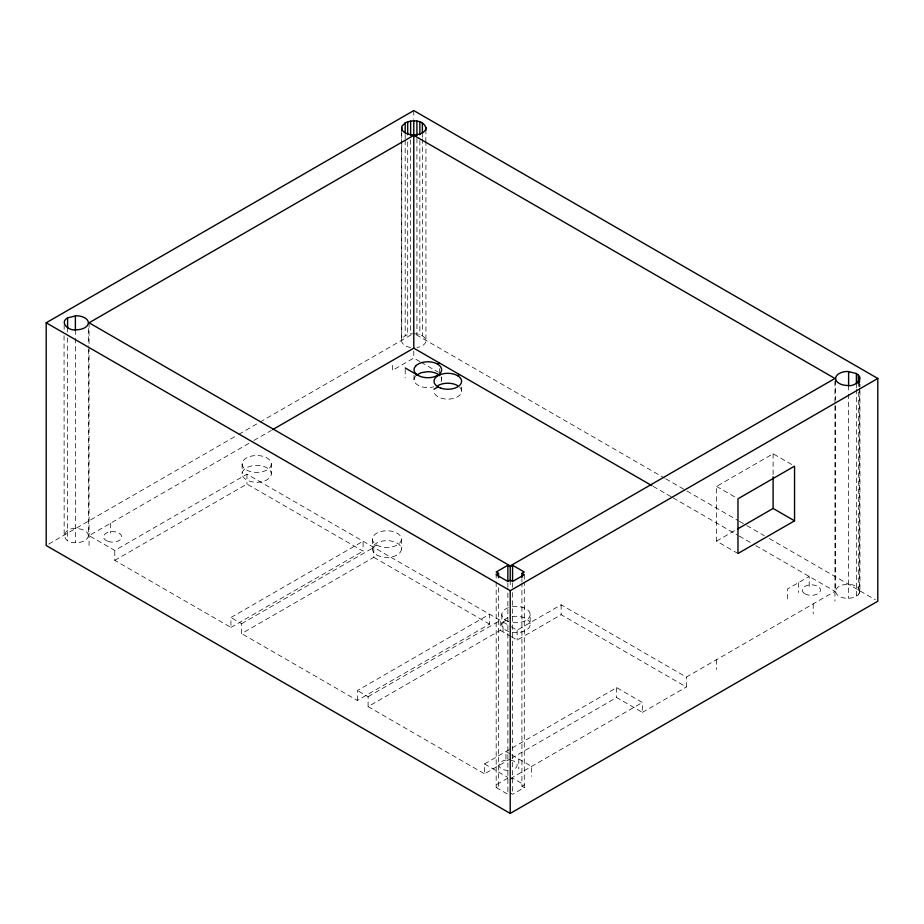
<?xml version="1.0" encoding="UTF-8"?>
<svg xmlns="http://www.w3.org/2000/svg" width="924" height="924" viewBox="0 0 924 924"><rect width="100%" height="100%" fill="white"/><g stroke="black" fill="none" stroke-linecap="round" stroke-linejoin="round"><path stroke-width="0.69" stroke-dasharray="4.62 3.46" d="M410.626 347.505A12.151 7.011 0 0 1 401.628 340.737C402.344 335.689 408.35 334.003 412.728 333.795M835.643 405.798L835.643 591.314A12.151 7.011 0 0 0 847.793 598.325C852.448 598.209 859.112 596.765 859.944 591.314L859.944 388.542M415.869 375.664L414.495 377.593A13.791 7.97 0 0 0 418.953 385.747A13.791 7.97 0 0 0 433.645 386.867M48.695 544.086L237.491 435.089M238.738 434.361L258.743 422.811M259.99 422.095L412.52 334.026M248.926 443.335L89.062 535.631L114.784 550.473L246.951 474.174L510.106 626.102M253.915 440.448L271.379 430.376M419.9 361.596L413.779 358.062L392.342 370.432L392.342 363.363M114.784 560.371L246.951 484.072L363.086 551.131L363.086 541.233L230.919 617.532L230.919 627.431L114.784 560.371L114.784 550.473M230.919 627.431L363.086 551.131M373.181 547.054L376.692 545.021M241.638 623.712L373.804 547.412L373.804 557.311L241.638 633.621L241.638 623.712L230.919 617.532M357.38 700.438L357.38 690.54L489.535 614.241L489.535 624.139L357.38 700.438L241.638 633.621M737.976 553.488L716.55 541.118L716.55 486.417L773.111 453.765L794.548 466.135M368.099 696.719L500.254 620.42L500.254 630.318L368.099 706.629L368.099 696.719L357.38 690.54M505.971 620.339L503.049 622.037L503.049 631.935M511.284 626.784L517.163 630.18L561.134 604.793L686.359 677.096L834.938 591.314L755.497 545.449M511.284 636.682L517.163 640.078L561.134 614.691L686.359 686.994L686.359 677.096M716.55 541.118L736.22 529.752M510.914 758.581L484.499 773.827L484.499 763.929L510.914 748.683M512.162 747.966L616.666 687.629L642.388 702.483L642.388 712.381L616.666 697.528L512.162 757.865M507.865 778.1L496.176 784.846L498.533 786.209L498.533 586.313M510.221 778.782L642.388 702.483M496.176 581.912L496.176 787.56L498.533 786.209M510.221 779.452L512.577 778.1L524.278 784.846L521.921 786.209L521.921 583.437M642.388 712.381L686.359 686.994M510.221 792.954L512.577 794.317L524.278 787.56L524.278 582.074M413.779 333.714C418.422 333.841 425.086 335.285 425.929 340.737A12.151 7.011 0 0 1 416.92 347.505M88.358 535.631A12.151 7.011 0 0 0 76.207 528.609C60.949 527.223 60.949 544.028 76.207 542.642A12.151 7.011 0 0 0 88.358 535.631L88.358 345.795M716.55 486.417L736.786 498.105M416.274 334.754L664.495 478.066M665.742 478.782L685.7 490.309M686.948 491.025L738.091 520.558M739.339 521.275L745.576 524.878M746.823 525.594L764.287 535.677M769.276 538.553L875.305 599.768M653.072 486.313L671.817 497.135M673.065 497.851L738.01 535.354M739.269 536.082L754.25 544.733M421.125 362.3L438.276 372.199M373.804 557.311L489.535 624.139M500.254 630.318L510.106 636.012M510.614 754.261L505.936 751.559L505.936 761.457M511.781 754.931L531.658 766.412L531.658 776.31M484.499 763.929L507.773 777.373M521.921 786.209L524.278 787.56M368.099 706.629L484.499 773.827M496.176 787.56L507.865 794.317L507.865 588.265M859.944 591.314C859.112 585.862 852.448 584.418 847.793 584.291A12.151 7.011 0 0 0 835.643 591.314M859.944 384.222L859.944 387.098M859.528 381.728L859.528 387.479M859.528 388.161L859.528 593.127M858.315 381.982L858.315 386.29M858.315 392.042L858.315 594.825M856.386 383.437L856.386 387.745M856.386 389.189L856.386 596.269M848.613 385.423L848.613 393.093M848.613 394.051L848.613 598.267M835.643 379.914L835.643 400.046M834.938 381.346L834.938 404.354M834.938 405.798L834.938 601.212M813.212 603.857L813.212 613.755M809.216 586.359L809.216 576.461L787.491 589.004L787.491 598.902M798.498 582.651L798.498 592.55M773.111 453.765L773.111 475.352M716.55 659.667L716.55 669.565M616.666 687.629L616.666 697.528M561.134 604.793L561.134 614.691M512.323 606.652A14.172 8.177 0 0 1 530.168 614.552L530.168 624.451A14.172 8.177 0 0 1 512.323 632.363M524.278 574.728L524.278 580.642M521.921 579.117L521.921 581.993M518.803 758.985L518.803 768.884M517.163 630.18L517.163 640.078M512.577 582.917L512.577 587.225M512.577 592.584L512.577 794.317M510.221 580.122L510.221 588.184M507.865 582.917L507.865 587.225M501.824 614.552L501.824 624.451M496.176 573.446L496.176 580.48M461.584 386.937L461.584 391.175M441.614 376.819L441.614 379.649M439.501 368.664L439.501 372.903M425.929 129.337L425.814 140.367M425.929 140.841L425.929 340.737M422.372 134.442L422.372 137.318M422.372 138.75L422.372 335.77M419.854 140.517L419.854 334.661M416.92 138.381L416.92 333.957M414.021 375.41L414.021 379.649M413.779 110.568L413.779 119.196M413.779 350.981L413.779 358.062M410.626 139.813L410.626 333.957M407.703 141.95L407.703 334.661M405.186 134.442L405.186 138.75M405.186 140.194L405.186 335.77M405.197 369.369L405.197 377.858M401.732 133.172L401.732 140.367M401.732 141.799L401.732 340.263M401.628 130.769L401.628 340.737M401.397 539.119A14.472 8.351 0 0 1 379.695 546.35A14.472 8.351 0 0 1 379.695 531.878A14.472 8.351 0 0 1 401.397 539.119L401.397 549.018M372.453 539.119L372.453 549.018M271.321 463.94A14.599 8.431 0 0 1 249.422 471.24A14.599 8.431 0 0 1 249.422 456.652A14.599 8.431 0 0 1 271.321 463.94L271.321 473.85A14.599 8.431 0 0 1 249.422 481.138A14.599 8.431 0 0 1 249.422 466.551A14.599 8.431 0 0 1 271.321 473.85M246.951 474.174L246.951 484.072M242.134 463.94L242.134 473.85M110.499 523.25L110.499 533.148M89.062 322.788L89.062 345.795M89.062 347.239L89.062 545.53M88.358 328.54L88.358 344.363M75.387 329.741L75.387 337.41M75.387 338.369L75.387 542.584M67.614 327.754L67.614 332.062M67.614 337.814L67.614 540.586M64.16 324.694L64.16 330.942M64.056 335.735L64.16 536.105M530.168 614.552A14.172 8.177 0 0 1 512.323 622.453M508.905 621.644A14.172 8.177 0 0 1 508.905 607.472M512.323 616.551A14.172 8.177 0 0 1 530.168 624.451M508.905 631.542A14.172 8.177 0 0 1 507.865 617.752M441.141 377.593A13.791 7.97 0 0 1 441.141 381.716M459.736 387.191A13.791 7.97 0 0 1 451.351 398.868A13.791 7.97 0 0 1 433.991 391.175M510.429 760.094A9.09 5.255 0 0 1 517.093 764.483A9.09 5.255 0 0 1 512.624 769.715M508.084 770.42A9.09 5.255 0 0 1 498.983 765.164A9.09 5.255 0 0 1 508.084 759.921M376.692 554.931A14.472 8.351 0 0 0 400.901 551.178A14.472 8.351 0 0 0 383.183 540.944A14.472 8.351 0 0 0 376.692 554.931M804.931 593.786A9.09 5.255 0 0 0 820.142 591.429A9.09 5.255 0 0 0 809.008 585.008A9.09 5.255 0 0 0 804.931 593.786M108.096 541.418A9.09 5.255 0 0 0 121.737 536.867A9.09 5.255 0 0 0 108.096 532.316A9.09 5.255 0 0 0 108.096 541.418"/><path stroke-width="1.39" d="M67.614 317.833C58.766 322.892 69.519 331.369 76.207 329.799A12.151 7.011 0 0 0 88.358 322.788A12.151 7.011 0 0 0 76.207 315.777L67.614 317.833L67.614 327.893M405.186 122.938L402.044 126.08L401.628 127.893A12.151 7.011 0 0 0 413.779 134.904A12.151 7.011 0 0 0 425.929 127.893C423.585 119.635 411.607 119.623 405.186 122.938L405.186 132.998M416.481 375.213L420.917 372.753L427.812 371.691A13.791 7.97 0 0 1 439.766 375.664M46.2 322.788L413.779 110.568L877.8 378.47L877.8 601.212L510.221 813.432L46.2 545.53L46.2 322.788L510.221 590.69L877.8 378.47M272.626 429.648L413.779 348.163L651.824 485.597M437.572 364.114L439.501 363.005M433.957 389.258L438.034 386.913M457.542 375.641L459.459 374.532M521.921 577.685L521.921 573.365L524.278 572.002L512.577 565.257L510.221 566.62L507.865 565.257L496.176 572.002L498.533 573.365L498.533 577.685M498.533 573.365L496.176 574.728L507.865 581.473L510.221 580.122L512.577 581.473L524.278 574.728L521.921 573.365M737.456 529.048L773.111 508.454L794.548 520.824L794.548 466.135L737.976 498.798L737.976 553.488L794.548 520.824M856.386 373.515L847.793 371.46A12.151 7.011 0 0 0 835.643 378.47A12.151 7.011 0 0 0 847.793 385.493C854.481 387.052 865.234 378.586 856.386 373.515L856.386 383.576M405.197 367.96L418.064 375.387M859.528 376.657L859.528 382.409M858.315 374.959L858.315 383.599M848.613 371.517L848.613 385.897M773.111 476.796L773.111 508.454M512.577 565.257L512.577 581.069M510.221 566.62L510.221 581M510.221 590.69L510.221 813.432M507.865 565.257L507.865 581.069M425.814 127.42L425.814 130.296M422.372 122.938L422.372 132.998M419.854 121.818L419.854 134.765M416.92 121.113L416.92 135.505M413.779 120.882L413.779 348.163M410.626 121.113L410.626 135.505M407.703 121.818L407.703 134.765M401.732 127.42L401.732 130.296M75.387 315.835L75.387 330.214M438.034 385.551A13.791 7.97 0 0 1 457.542 385.551M415.869 365.765L414.495 367.694A13.791 7.97 0 0 0 425.421 377.593A13.791 7.97 0 0 0 441.557 370.443A13.791 7.97 0 0 0 427.812 361.781L424.243 362.058A13.791 7.97 0 0 0 415.869 365.765M413.779 135.32L89.062 322.788L510.221 565.938L834.938 378.47L413.779 135.32M440.887 388.172A13.791 7.97 0 0 0 461.584 381.277A13.791 7.97 0 0 0 440.887 374.382A13.791 7.97 0 0 0 440.887 388.172"/></g></svg>
